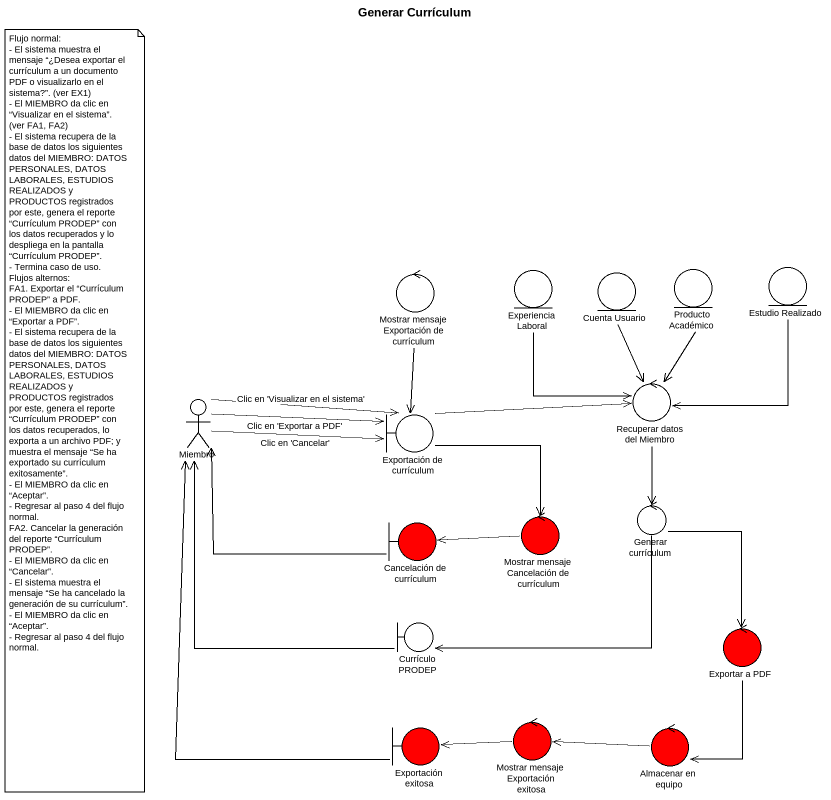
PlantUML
@startuml
title Generar Currículum
control "Mostrar mensaje Exportación de currículum" as Mostrar_mensaje_Exportación #FFFFFF
entity "Experiencia Laboral" as Experiencia_Laboral #FFFFFF
entity "Cuenta Usuario" as Cuenta_Usuario #FFFFFF
entity "Producto Académico" as Producto_Académico #FFFFFF
entity "Estudio Realizado" as Estudio_Realizado #FFFFFF
control "Recuperar datos del Miembro" as Recuperar_datos_del_Miembro #FFFFFF
actor Miembro #FFFFFF
boundary "Exportación de currículum" as Exportación_de_currículum #FFFFFF
control "Generar currículum" as Generar_currículum #FFFFFF
boundary "Cancelación de currículum" as Cancelación_de_currículum #FF0000
control "Mostrar mensaje Cancelación de currículum" as Mostrar_mensaje_Cancelación #FF0000
boundary "Currículo PRODEP" as Currículo_PRODEP #FFFFFF
control "Exportar a PDF" as Exportar_a_PDF #FF0000
boundary "Exportación exitosa" as Exportación_exitosa #FF0000
control "Mostrar mensaje Exportación exitosa" as Mostrar_mensaje_Exportación_2 #FF0000
control "Almacenar en equipo" as Almacenar_en_equipo #FF0000
Mostrar_mensaje_Exportación --> Exportación_de_currículum
Experiencia_Laboral --> Recuperar_datos_del_Miembro
Cuenta_Usuario --> Recuperar_datos_del_Miembro
Producto_Académico --> Recuperar_datos_del_Miembro
Estudio_Realizado --> Recuperar_datos_del_Miembro
Recuperar_datos_del_Miembro --> Generar_currículum
Miembro -right-> Exportación_de_currículum : Clic en 'Visualizar en el sistema'
Miembro -right-> Exportación_de_currículum : Clic en 'Exportar a PDF'
Miembro -right-> Exportación_de_currículum : Clic en 'Cancelar'
Miembro <-right- Cancelación_de_currículum
Miembro <-- Currículo_PRODEP
Miembro <-- Exportación_exitosa
Exportación_de_currículum -right-> Recuperar_datos_del_Miembro
Exportación_de_currículum --> Mostrar_mensaje_Cancelación
Generar_currículum -left-> Currículo_PRODEP
Generar_currículum --> Exportar_a_PDF
Mostrar_mensaje_Cancelación -left-> Cancelación_de_currículum
Exportar_a_PDF --> Almacenar_en_equipo
Mostrar_mensaje_Exportación_2 -left-> Exportación_exitosa
Almacenar_en_equipo -left-> Mostrar_mensaje_Exportación_2
note as N1
  Flujo normal:
  - El sistema muestra el mensaje “¿Desea exportar el currículum a un documento PDF o visualizarlo en el sistema?”. (ver EX1)
  - El MIEMBRO da clic en “Visualizar en el sistema”. (ver FA1, FA2)
  - El sistema recupera de la base de datos los siguientes datos del MIEMBRO: DATOS PERSONALES, DATOS LABORALES, ESTUDIOS REALIZADOS y PRODUCTOS registrados por este, genera el reporte “Currículum PRODEP” con los datos recuperados y lo despliega en la pantalla “Currículum PRODEP”.
  - Termina caso de uso.
  Flujos alternos:
  FA1. Exportar el “Currículum PRODEP” a PDF.
  - El MIEMBRO da clic en “Exportar a PDF”.
  - El sistema recupera de la base de datos los siguientes datos del MIEMBRO: DATOS PERSONALES, DATOS LABORALES, ESTUDIOS REALIZADOS y PRODUCTOS registrados por este, genera el reporte “Currículum PRODEP” con los datos recuperados, lo exporta a un archivo PDF; y muestra el mensaje “Se ha exportado su currículum exitosamente”.
  - El MIEMBRO da clic en “Aceptar”.
  - Regresar al paso 4 del flujo normal.
  FA2. Cancelar la generación del reporte “Currículum PRODEP”.
  - El MIEMBRO da clic en “Cancelar”.
  - El sistema muestra el mensaje “Se ha cancelado la generación de su currículum”.
  - El MIEMBRO da clic en “Aceptar”.
  - Regresar al paso 4 del flujo normal.
end note
@enduml
